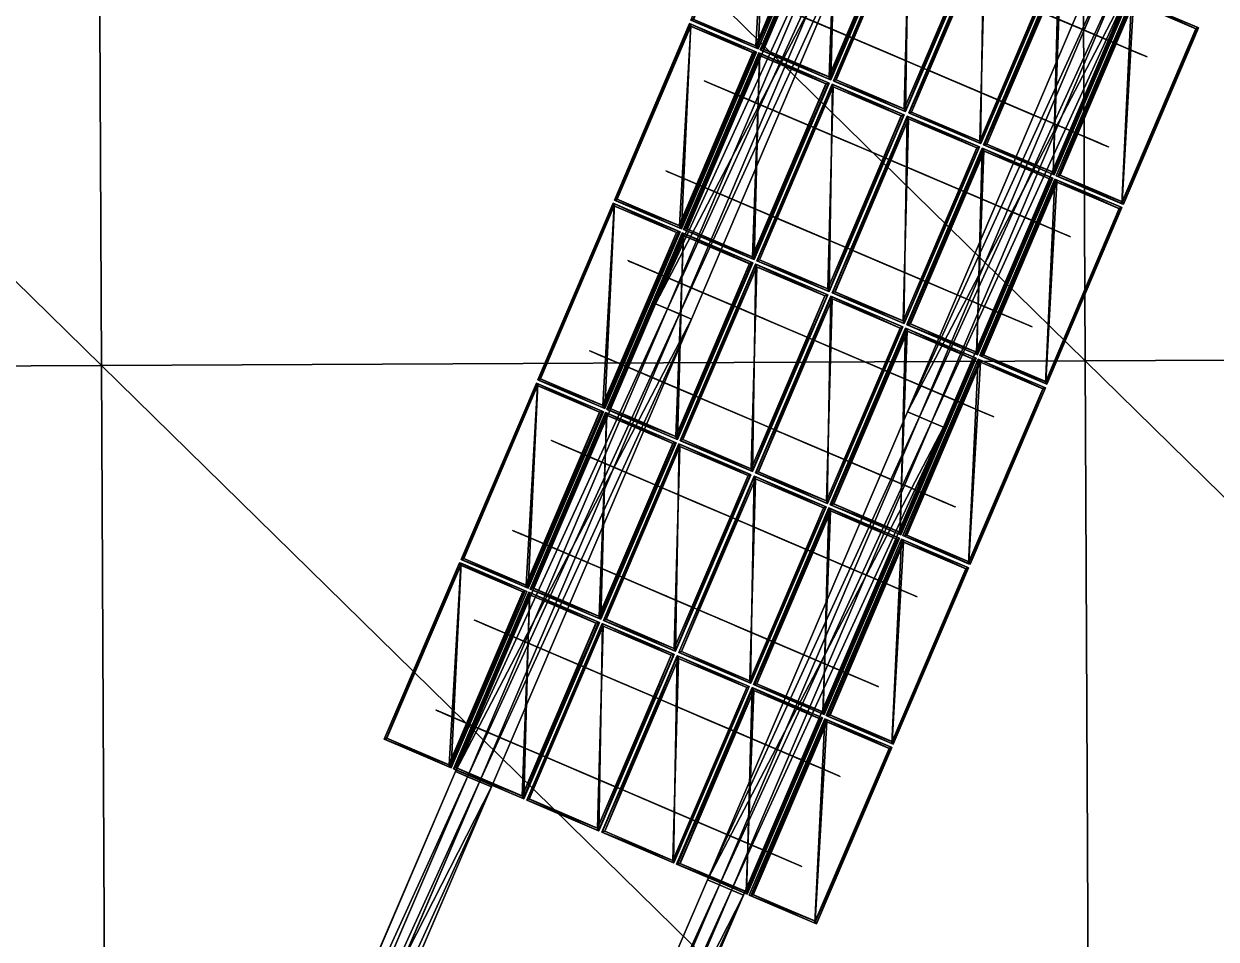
# Model space of a CAD drawing. Extents: x -372 to 678, y -263 to 741.
# Drawn here: x 230.68 to 245.9, y 143.03 to 154.72 of the extents above; entities that cross this region are included whole.
import ezdxf

# ---------------------------------------------------------------- set-up
doc = ezdxf.new("R2010")
doc.units = 0
doc.header["$LTSCALE"] = 0.0254
doc.layers.get('0').update_dxf_attribs({"linetype": 'CONTINUOUS'})
doc.layers.add('LOCATION_SNAPSHOT', color=144, linetype='CONTINUOUS')
doc.layers.add('LOCATION_TERRAIN', color=36, linetype='CONTINUOUS')

# ---------------------------------------------------------------- blocks, each defined once
blk = doc.blocks.new('LOCATION_SNAPSHOT')
at = {"color": 8}
mesh = blk.add_polyface(dxfattribs=at)
corners = [(-369.308, -262.945), (369.306, 262.947), (-371.821, 259.377), (371.824, -259.377)]
mesh.append_faces([[corners[k] for k in face] for face in [(0, 1, 2), (1, 0, 3)]], dxfattribs={"vtx0": -1, "color": 8})
blk = doc.blocks.new('LOCATION_TERRAIN')
at = {"color": 8}
mesh = blk.add_polyface(dxfattribs=at)
corners = [(256.792, 150.475, 9.846), (256.732, 162.912, 9.557), (244.171, 162.851, 10.151)]
mesh.append_faces([[corners[k] for k in face] for face in [(0, 1, 2)]], dxfattribs={"color": 8})
mesh = blk.add_polyface(dxfattribs=at)
corners = [(231.669, 150.354, 10.562), (231.609, 162.791, 9.716), (219.048, 162.73, 9.122)]
mesh.append_faces([[corners[k] for k in face] for face in [(0, 1, 2)]], dxfattribs={"color": 8})
mesh = blk.add_polyface(dxfattribs=at)
corners = [(244.231, 150.415, 10.766), (244.171, 162.851, 10.151), (231.609, 162.791, 9.716)]
mesh.append_faces([[corners[k] for k in face] for face in [(0, 1, 2)]], dxfattribs={"color": 8})
mesh = blk.add_polyface(dxfattribs=at)
corners = [(244.231, 150.415, 10.766), (231.609, 162.791, 9.716), (231.669, 150.354, 10.562)]
mesh.append_faces([[corners[k] for k in face] for face in [(0, 1, 2)]], dxfattribs={"color": 8})
mesh = blk.add_polyface(dxfattribs=at)
corners = [(256.792, 150.475, 9.846), (244.171, 162.851, 10.151), (244.231, 150.415, 10.766)]
mesh.append_faces([[corners[k] for k in face] for face in [(0, 1, 2)]], dxfattribs={"color": 8})
mesh = blk.add_polyface(dxfattribs=at)
corners = [(231.669, 150.354, 10.562), (219.048, 162.73, 9.122), (219.108, 150.294, 10.185)]
mesh.append_faces([[corners[k] for k in face] for face in [(0, 1, 2)]], dxfattribs={"color": 8})
mesh = blk.add_polyface(dxfattribs=at)
corners = [(256.852, 138.039, 9.135), (256.792, 150.475, 9.846), (244.231, 150.415, 10.766)]
mesh.append_faces([[corners[k] for k in face] for face in [(0, 1, 2)]], dxfattribs={"color": 8})
mesh = blk.add_polyface(dxfattribs=at)
corners = [(231.729, 137.918, 9.897), (231.669, 150.354, 10.562), (219.108, 150.294, 10.185)]
mesh.append_faces([[corners[k] for k in face] for face in [(0, 1, 2)]], dxfattribs={"color": 8})
mesh = blk.add_polyface(dxfattribs=at)
corners = [(231.729, 137.918, 9.897), (219.108, 150.294, 10.185), (219.167, 137.858, 9.482)]
mesh.append_faces([[corners[k] for k in face] for face in [(0, 1, 2)]], dxfattribs={"color": 8})
mesh = blk.add_polyface(dxfattribs=at)
corners = [(244.29, 137.979, 10.125), (244.231, 150.415, 10.766), (231.669, 150.354, 10.562)]
mesh.append_faces([[corners[k] for k in face] for face in [(0, 1, 2)]], dxfattribs={"color": 8})
mesh = blk.add_polyface(dxfattribs=at)
corners = [(244.29, 137.979, 10.125), (231.669, 150.354, 10.562), (231.729, 137.918, 9.897)]
mesh.append_faces([[corners[k] for k in face] for face in [(0, 1, 2)]], dxfattribs={"color": 8})
mesh = blk.add_polyface(dxfattribs=at)
corners = [(256.852, 138.039, 9.135), (244.231, 150.415, 10.766), (244.29, 137.979, 10.125)]
mesh.append_faces([[corners[k] for k in face] for face in [(0, 1, 2)]], dxfattribs={"color": 8})
blk = doc.blocks.new('GROUP_55')
at = {"color": 0}
for p, q in [((9.995, -0.26, -0.248), (2.541, 0.118, -0.25)), ((9.995, -0.26, 0.252), (2.541, 0.118, 0.25)), ((9.995, -0.26, 0.252), (2.541, 0.118, 0.25)), ((9.995, -0.26, -0.248), (2.541, 0.118, -0.25)), ((9.986, -0.427, -0.248), (2.533, -0.049, -0.25)), ((9.986, -0.427, -0.248), (2.533, -0.049, -0.25)), ((9.986, -0.427, 0.002), (2.533, -0.049)), ((9.986, -0.427, 0.002), (2.533, -0.049)), ((9.978, -0.593, 0.002), (2.524, -0.215)), ((9.978, -0.593, 0.002), (2.524, -0.215)), ((9.978, -0.593, -0.248), (2.524, -0.215, -0.25)), ((9.978, -0.593, -0.248), (2.524, -0.215, -0.25)), ((9.97, -0.759, 0.252), (9.995, -0.26, 0.252)), ((9.97, -0.759, 0.252), (9.995, -0.26, 0.252)), ((9.995, -0.26, -0.248), (9.986, -0.427, -0.248)), ((9.995, -0.26, -0.248), (9.986, -0.427, -0.248)), ((9.995, -0.26, 0.252), (9.995, -0.26, -0.248)), ((16.484, -0.58, -0.246), (9.995, -0.26, -0.248)), ((16.484, -0.58, 0.254), (9.995, -0.26, 0.252)), ((16.484, -0.58, 0.254), (9.995, -0.26, 0.252)), ((16.484, -0.58, -0.246), (9.995, -0.26, -0.248)), ((9.995, -0.26, 0.252), (9.995, -0.26, -0.248)), ((9.97, -0.759, -0.248), (2.516, -0.381, -0.25)), ((9.97, -0.759, -0.248), (2.516, -0.381, -0.25)), ((9.97, -0.759, 0.252), (2.516, -0.381, 0.25)), ((9.97, -0.759, 0.252), (2.516, -0.381, 0.25)), ((9.986, -0.427, 0.002), (9.978, -0.593, 0.002)), ((9.986, -0.427, 0.002), (9.978, -0.593, 0.002)), ((9.986, -0.427, -0.248), (9.986, -0.427, 0.002)), ((16.475, -0.746, -0.246), (9.986, -0.427, -0.248)), ((16.475, -0.746, -0.246), (9.986, -0.427, -0.248)), ((16.475, -0.746, 0.004), (9.986, -0.427, 0.002)), ((9.986, -0.427, -0.248), (9.986, -0.427, 0.002)), ((16.475, -0.746, 0.004), (9.986, -0.427, 0.002)), ((9.978, -0.593, -0.248), (9.97, -0.759, -0.248)), ((9.978, -0.593, -0.248), (9.97, -0.759, -0.248)), ((9.978, -0.593, 0.002), (9.978, -0.593, -0.248)), ((16.467, -0.913, 0.004), (9.978, -0.593, 0.002)), ((16.467, -0.913, 0.004), (9.978, -0.593, 0.002)), ((16.467, -0.913, -0.246), (9.978, -0.593, -0.248)), ((9.978, -0.593, 0.002), (9.978, -0.593, -0.248)), ((16.467, -0.913, -0.246), (9.978, -0.593, -0.248)), ((16.459, -1.079, 0.254), (16.484, -0.58, 0.254)), ((16.459, -1.079, 0.254), (16.484, -0.58, 0.254)), ((16.484, -0.58, -0.246), (16.475, -0.746, -0.246)), ((16.484, -0.58, -0.246), (16.475, -0.746, -0.246)), ((16.484, -0.58, 0.254), (16.484, -0.58, -0.246)), ((22.843, -0.883, -0.242), (16.484, -0.58, -0.246)), ((22.843, -0.883, 0.258), (16.484, -0.58, 0.254)), ((22.843, -0.883, 0.258), (16.484, -0.58, 0.254)), ((22.843, -0.883, -0.242), (16.484, -0.58, -0.246)), ((16.484, -0.58, 0.254), (16.484, -0.58, -0.246)), ((9.97, -0.759, -0.248), (9.97, -0.759, 0.252)), ((16.459, -1.079, -0.246), (9.97, -0.759, -0.248)), ((16.459, -1.079, -0.246), (9.97, -0.759, -0.248)), ((16.459, -1.079, 0.254), (9.97, -0.759, 0.252)), ((9.97, -0.759, -0.248), (9.97, -0.759, 0.252)), ((16.459, -1.079, 0.254), (9.97, -0.759, 0.252)), ((16.475, -0.746, 0.004), (16.467, -0.913, 0.004)), ((16.475, -0.746, 0.004), (16.467, -0.913, 0.004)), ((16.475, -0.746, -0.246), (16.475, -0.746, 0.004)), ((22.835, -1.05, -0.242), (16.475, -0.746, -0.246)), ((22.835, -1.05, -0.242), (16.475, -0.746, -0.246)), ((22.835, -1.05, 0.008), (16.475, -0.746, 0.004)), ((16.475, -0.746, -0.246), (16.475, -0.746, 0.004)), ((22.835, -1.05, 0.008), (16.475, -0.746, 0.004)), ((16.467, -0.913, -0.246), (16.459, -1.079, -0.246)), ((16.467, -0.913, -0.246), (16.459, -1.079, -0.246)), ((16.467, -0.913, 0.004), (16.467, -0.913, -0.246)), ((22.827, -1.216, 0.008), (16.467, -0.913, 0.004)), ((22.827, -1.216, 0.008), (16.467, -0.913, 0.004)), ((22.827, -1.216, -0.242), (16.467, -0.913, -0.246)), ((16.467, -0.913, 0.004), (16.467, -0.913, -0.246)), ((22.827, -1.216, -0.242), (16.467, -0.913, -0.246)), ((16.459, -1.079, -0.246), (16.459, -1.079, 0.254)), ((22.819, -1.383, -0.242), (16.459, -1.079, -0.246)), ((22.819, -1.383, -0.242), (16.459, -1.079, -0.246)), ((22.819, -1.383, 0.258), (16.459, -1.079, 0.254)), ((16.459, -1.079, -0.246), (16.459, -1.079, 0.254)), ((22.819, -1.383, 0.258), (16.459, -1.079, 0.254))]:
    blk.add_line(p, q, dxfattribs=at)
mesh = blk.add_polyface(dxfattribs=at)
corners = [(9.97, -0.759, 0.252), (2.541, 0.118, 0.25), (2.516, -0.381, 0.25), (9.995, -0.26, 0.252)]
mesh.append_faces([[corners[k] for k in face] for face in [(0, 1, 2), (1, 0, 3)]], dxfattribs={"vtx0": -1, "color": 0})
mesh = blk.add_polyface(dxfattribs=at)
corners = [(2.541, 0.118, -0.25), (9.986, -0.427, -0.248), (2.533, -0.049, -0.25), (9.995, -0.26, -0.248)]
mesh.append_faces([[corners[k] for k in face] for face in [(0, 1, 2), (1, 0, 3)]], dxfattribs={"vtx0": -1, "color": 0})
mesh = blk.add_polyface(dxfattribs=at)
corners = [(2.541, 0.118, 0.25), (9.995, -0.26, -0.248), (2.541, 0.118, -0.25), (9.995, -0.26, 0.252)]
mesh.append_faces([[corners[k] for k in face] for face in [(0, 1, 2), (1, 0, 3)]], dxfattribs={"vtx0": -1, "color": 0})
mesh = blk.add_polyface(dxfattribs=at)
corners = [(2.533, -0.049), (9.978, -0.593, 0.002), (2.524, -0.215), (9.986, -0.427, 0.002)]
mesh.append_faces([[corners[k] for k in face] for face in [(0, 1, 2), (1, 0, 3)]], dxfattribs={"vtx0": -1, "color": 0})
mesh = blk.add_polyface(dxfattribs=at)
corners = [(9.986, -0.427, -0.248), (2.533, -0.049), (2.533, -0.049, -0.25), (9.986, -0.427, 0.002)]
mesh.append_faces([[corners[k] for k in face] for face in [(0, 1, 2), (1, 0, 3)]], dxfattribs={"vtx0": -1, "color": 0})
mesh = blk.add_polyface(dxfattribs=at)
corners = [(2.524, -0.215, -0.25), (9.97, -0.759, -0.248), (2.516, -0.381, -0.25), (9.978, -0.593, -0.248)]
mesh.append_faces([[corners[k] for k in face] for face in [(0, 1, 2), (1, 0, 3)]], dxfattribs={"vtx0": -1, "color": 0})
mesh = blk.add_polyface(dxfattribs=at)
corners = [(2.524, -0.215), (9.978, -0.593, -0.248), (2.524, -0.215, -0.25), (9.978, -0.593, 0.002)]
mesh.append_faces([[corners[k] for k in face] for face in [(0, 1, 2), (1, 0, 3)]], dxfattribs={"vtx0": -1, "color": 0})
mesh = blk.add_polyface(dxfattribs=at)
corners = [(16.459, -1.079, 0.254), (9.995, -0.26, 0.252), (9.97, -0.759, 0.252), (16.484, -0.58, 0.254)]
mesh.append_faces([[corners[k] for k in face] for face in [(0, 1, 2), (1, 0, 3)]], dxfattribs={"vtx0": -1, "color": 0})
mesh = blk.add_polyface(dxfattribs=at)
corners = [(9.995, -0.26, -0.248), (16.475, -0.746, -0.246), (9.986, -0.427, -0.248), (16.484, -0.58, -0.246)]
mesh.append_faces([[corners[k] for k in face] for face in [(0, 1, 2), (1, 0, 3)]], dxfattribs={"vtx0": -1, "color": 0})
mesh = blk.add_polyface(dxfattribs=at)
corners = [(9.995, -0.26, 0.252), (16.484, -0.58, -0.246), (9.995, -0.26, -0.248), (16.484, -0.58, 0.254)]
mesh.append_faces([[corners[k] for k in face] for face in [(0, 1, 2), (1, 0, 3)]], dxfattribs={"vtx0": -1, "color": 0})
mesh = blk.add_polyface(dxfattribs=at)
corners = [(9.97, -0.759, -0.248), (2.516, -0.381, 0.25), (2.516, -0.381, -0.25), (9.97, -0.759, 0.252)]
mesh.append_faces([[corners[k] for k in face] for face in [(0, 1, 2), (1, 0, 3)]], dxfattribs={"vtx0": -1, "color": 0})
mesh = blk.add_polyface(dxfattribs=at)
corners = [(9.986, -0.427, 0.002), (16.467, -0.913, 0.004), (9.978, -0.593, 0.002), (16.475, -0.746, 0.004)]
mesh.append_faces([[corners[k] for k in face] for face in [(0, 1, 2), (1, 0, 3)]], dxfattribs={"vtx0": -1, "color": 0})
mesh = blk.add_polyface(dxfattribs=at)
corners = [(16.475, -0.746, -0.246), (9.986, -0.427, 0.002), (9.986, -0.427, -0.248), (16.475, -0.746, 0.004)]
mesh.append_faces([[corners[k] for k in face] for face in [(0, 1, 2), (1, 0, 3)]], dxfattribs={"vtx0": -1, "color": 0})
mesh = blk.add_polyface(dxfattribs=at)
corners = [(9.978, -0.593, -0.248), (16.459, -1.079, -0.246), (9.97, -0.759, -0.248), (16.467, -0.913, -0.246)]
mesh.append_faces([[corners[k] for k in face] for face in [(0, 1, 2), (1, 0, 3)]], dxfattribs={"vtx0": -1, "color": 0})
mesh = blk.add_polyface(dxfattribs=at)
corners = [(9.978, -0.593, 0.002), (16.467, -0.913, -0.246), (9.978, -0.593, -0.248), (16.467, -0.913, 0.004)]
mesh.append_faces([[corners[k] for k in face] for face in [(0, 1, 2), (1, 0, 3)]], dxfattribs={"vtx0": -1, "color": 0})
mesh = blk.add_polyface(dxfattribs=at)
corners = [(22.819, -1.383, 0.258), (16.484, -0.58, 0.254), (16.459, -1.079, 0.254), (22.843, -0.883, 0.258)]
mesh.append_faces([[corners[k] for k in face] for face in [(0, 1, 2), (1, 0, 3)]], dxfattribs={"vtx0": -1, "color": 0})
mesh = blk.add_polyface(dxfattribs=at)
corners = [(16.484, -0.58, -0.246), (22.835, -1.05, -0.242), (16.475, -0.746, -0.246), (22.843, -0.883, -0.242)]
mesh.append_faces([[corners[k] for k in face] for face in [(0, 1, 2), (1, 0, 3)]], dxfattribs={"vtx0": -1, "color": 0})
mesh = blk.add_polyface(dxfattribs=at)
corners = [(16.484, -0.58, 0.254), (22.843, -0.883, -0.242), (16.484, -0.58, -0.246), (22.843, -0.883, 0.258)]
mesh.append_faces([[corners[k] for k in face] for face in [(0, 1, 2), (1, 0, 3)]], dxfattribs={"vtx0": -1, "color": 0})
mesh = blk.add_polyface(dxfattribs=at)
corners = [(16.459, -1.079, -0.246), (9.97, -0.759, 0.252), (9.97, -0.759, -0.248), (16.459, -1.079, 0.254)]
mesh.append_faces([[corners[k] for k in face] for face in [(0, 1, 2), (1, 0, 3)]], dxfattribs={"vtx0": -1, "color": 0})
mesh = blk.add_polyface(dxfattribs=at)
corners = [(16.475, -0.746, 0.004), (22.827, -1.216, 0.008), (16.467, -0.913, 0.004), (22.835, -1.05, 0.008)]
mesh.append_faces([[corners[k] for k in face] for face in [(0, 1, 2), (1, 0, 3)]], dxfattribs={"vtx0": -1, "color": 0})
mesh = blk.add_polyface(dxfattribs=at)
corners = [(22.835, -1.05, -0.242), (16.475, -0.746, 0.004), (16.475, -0.746, -0.246), (22.835, -1.05, 0.008)]
mesh.append_faces([[corners[k] for k in face] for face in [(0, 1, 2), (1, 0, 3)]], dxfattribs={"vtx0": -1, "color": 0})
mesh = blk.add_polyface(dxfattribs=at)
corners = [(16.467, -0.913, -0.246), (22.819, -1.383, -0.242), (16.459, -1.079, -0.246), (22.827, -1.216, -0.242)]
mesh.append_faces([[corners[k] for k in face] for face in [(0, 1, 2), (1, 0, 3)]], dxfattribs={"vtx0": -1, "color": 0})
mesh = blk.add_polyface(dxfattribs=at)
corners = [(16.467, -0.913, 0.004), (22.827, -1.216, -0.242), (16.467, -0.913, -0.246), (22.827, -1.216, 0.008)]
mesh.append_faces([[corners[k] for k in face] for face in [(0, 1, 2), (1, 0, 3)]], dxfattribs={"vtx0": -1, "color": 0})
mesh = blk.add_polyface(dxfattribs=at)
corners = [(22.819, -1.383, -0.242), (16.459, -1.079, 0.254), (16.459, -1.079, -0.246), (22.819, -1.383, 0.258)]
mesh.append_faces([[corners[k] for k in face] for face in [(0, 1, 2), (1, 0, 3)]], dxfattribs={"vtx0": -1, "color": 0})
blk = doc.blocks.new('GROUP264_1')
at = {"color": 9}
blk.add_blockref('GROUP_55', (0, 0), dxfattribs=at)
blk = doc.blocks.new('GROUP263_1')
at = {"color": 0}
blk.add_blockref('GROUP264_1', (0, 0), dxfattribs=at)
blk = doc.blocks.new('GROUP_56')
at = {"color": 0}
for p, q in [((9.998, -0.26, -0.248), (2.542, 0.118, -0.25)), ((9.998, -0.26, 0.252), (2.542, 0.118, 0.25)), ((9.998, -0.26, 0.252), (2.542, 0.118, 0.25)), ((9.998, -0.26, -0.248), (2.542, 0.118, -0.25)), ((9.989, -0.427, -0.248), (2.534, -0.049, -0.25)), ((9.989, -0.427, -0.248), (2.534, -0.049, -0.25)), ((9.989, -0.427, 0.002), (2.534, -0.049)), ((9.989, -0.427, 0.002), (2.534, -0.049)), ((9.981, -0.593, 0.002), (2.525, -0.215)), ((9.981, -0.593, 0.002), (2.525, -0.215)), ((9.981, -0.593, -0.248), (2.525, -0.215, -0.25)), ((9.981, -0.593, -0.248), (2.525, -0.215, -0.25)), ((9.973, -0.76, 0.252), (9.998, -0.26, 0.252)), ((9.973, -0.76, 0.252), (9.998, -0.26, 0.252)), ((9.998, -0.26, -0.248), (9.989, -0.427, -0.248)), ((9.998, -0.26, -0.248), (9.989, -0.427, -0.248)), ((9.998, -0.26, 0.252), (9.998, -0.26, -0.248)), ((16.488, -0.58, -0.246), (9.998, -0.26, -0.248)), ((16.488, -0.58, 0.254), (9.998, -0.26, 0.252)), ((16.488, -0.58, 0.254), (9.998, -0.26, 0.252)), ((16.488, -0.58, -0.246), (9.998, -0.26, -0.248)), ((9.998, -0.26, 0.252), (9.998, -0.26, -0.248)), ((9.973, -0.76, -0.248), (2.516, -0.381, -0.25)), ((9.973, -0.76, -0.248), (2.516, -0.381, -0.25)), ((9.973, -0.76, 0.252), (2.516, -0.381, 0.25)), ((9.973, -0.76, 0.252), (2.516, -0.381, 0.25)), ((9.989, -0.427, 0.002), (9.981, -0.593, 0.002)), ((9.989, -0.427, 0.002), (9.981, -0.593, 0.002)), ((9.989, -0.427, -0.248), (9.989, -0.427, 0.002)), ((16.48, -0.746, -0.246), (9.989, -0.427, -0.248)), ((16.48, -0.746, -0.246), (9.989, -0.427, -0.248)), ((16.48, -0.746, 0.004), (9.989, -0.427, 0.002)), ((9.989, -0.427, -0.248), (9.989, -0.427, 0.002)), ((16.48, -0.746, 0.004), (9.989, -0.427, 0.002)), ((9.981, -0.593, -0.248), (9.973, -0.76, -0.248)), ((9.981, -0.593, -0.248), (9.973, -0.76, -0.248)), ((9.981, -0.593, 0.002), (9.981, -0.593, -0.248)), ((16.472, -0.913, 0.004), (9.981, -0.593, 0.002)), ((16.472, -0.913, 0.004), (9.981, -0.593, 0.002)), ((16.472, -0.913, -0.246), (9.981, -0.593, -0.248)), ((9.981, -0.593, 0.002), (9.981, -0.593, -0.248)), ((16.472, -0.913, -0.246), (9.981, -0.593, -0.248)), ((16.464, -1.079, 0.254), (16.488, -0.58, 0.254)), ((16.464, -1.079, 0.254), (16.488, -0.58, 0.254)), ((16.488, -0.58, -0.246), (16.48, -0.746, -0.246)), ((16.488, -0.58, -0.246), (16.48, -0.746, -0.246)), ((16.488, -0.58, 0.254), (16.488, -0.58, -0.246)), ((22.849, -0.884, -0.242), (16.488, -0.58, -0.246)), ((22.849, -0.884, 0.258), (16.488, -0.58, 0.254)), ((22.849, -0.884, 0.258), (16.488, -0.58, 0.254)), ((22.849, -0.884, -0.242), (16.488, -0.58, -0.246)), ((16.488, -0.58, 0.254), (16.488, -0.58, -0.246)), ((9.973, -0.76, -0.248), (9.973, -0.76, 0.252)), ((16.464, -1.079, -0.246), (9.973, -0.76, -0.248)), ((16.464, -1.079, -0.246), (9.973, -0.76, -0.248)), ((16.464, -1.079, 0.254), (9.973, -0.76, 0.252)), ((9.973, -0.76, -0.248), (9.973, -0.76, 0.252)), ((16.464, -1.079, 0.254), (9.973, -0.76, 0.252)), ((16.48, -0.746, 0.004), (16.472, -0.913, 0.004)), ((16.48, -0.746, 0.004), (16.472, -0.913, 0.004)), ((16.48, -0.746, -0.246), (16.48, -0.746, 0.004)), ((22.841, -1.05, -0.242), (16.48, -0.746, -0.246)), ((22.841, -1.05, -0.242), (16.48, -0.746, -0.246)), ((22.841, -1.05, 0.008), (16.48, -0.746, 0.004)), ((16.48, -0.746, -0.246), (16.48, -0.746, 0.004)), ((22.841, -1.05, 0.008), (16.48, -0.746, 0.004)), ((16.472, -0.913, -0.246), (16.464, -1.079, -0.246)), ((16.472, -0.913, -0.246), (16.464, -1.079, -0.246)), ((16.472, -0.913, 0.004), (16.472, -0.913, -0.246)), ((22.833, -1.217, 0.008), (16.472, -0.913, 0.004)), ((22.833, -1.217, 0.008), (16.472, -0.913, 0.004)), ((22.833, -1.217, -0.242), (16.472, -0.913, -0.246)), ((16.472, -0.913, 0.004), (16.472, -0.913, -0.246)), ((22.833, -1.217, -0.242), (16.472, -0.913, -0.246)), ((16.464, -1.079, -0.246), (16.464, -1.079, 0.254)), ((22.826, -1.383, -0.242), (16.464, -1.079, -0.246)), ((22.826, -1.383, -0.242), (16.464, -1.079, -0.246)), ((22.826, -1.383, 0.258), (16.464, -1.079, 0.254)), ((16.464, -1.079, -0.246), (16.464, -1.079, 0.254)), ((22.826, -1.383, 0.258), (16.464, -1.079, 0.254))]:
    blk.add_line(p, q, dxfattribs=at)
mesh = blk.add_polyface(dxfattribs=at)
corners = [(9.973, -0.76, 0.252), (2.542, 0.118, 0.25), (2.516, -0.381, 0.25), (9.998, -0.26, 0.252)]
mesh.append_faces([[corners[k] for k in face] for face in [(0, 1, 2), (1, 0, 3)]], dxfattribs={"vtx0": -1, "color": 0})
mesh = blk.add_polyface(dxfattribs=at)
corners = [(2.542, 0.118, -0.25), (9.989, -0.427, -0.248), (2.534, -0.049, -0.25), (9.998, -0.26, -0.248)]
mesh.append_faces([[corners[k] for k in face] for face in [(0, 1, 2), (1, 0, 3)]], dxfattribs={"vtx0": -1, "color": 0})
mesh = blk.add_polyface(dxfattribs=at)
corners = [(2.542, 0.118, 0.25), (9.998, -0.26, -0.248), (2.542, 0.118, -0.25), (9.998, -0.26, 0.252)]
mesh.append_faces([[corners[k] for k in face] for face in [(0, 1, 2), (1, 0, 3)]], dxfattribs={"vtx0": -1, "color": 0})
mesh = blk.add_polyface(dxfattribs=at)
corners = [(2.534, -0.049), (9.981, -0.593, 0.002), (2.525, -0.215), (9.989, -0.427, 0.002)]
mesh.append_faces([[corners[k] for k in face] for face in [(0, 1, 2), (1, 0, 3)]], dxfattribs={"vtx0": -1, "color": 0})
mesh = blk.add_polyface(dxfattribs=at)
corners = [(9.989, -0.427, -0.248), (2.534, -0.049), (2.534, -0.049, -0.25), (9.989, -0.427, 0.002)]
mesh.append_faces([[corners[k] for k in face] for face in [(0, 1, 2), (1, 0, 3)]], dxfattribs={"vtx0": -1, "color": 0})
mesh = blk.add_polyface(dxfattribs=at)
corners = [(2.525, -0.215, -0.25), (9.973, -0.76, -0.248), (2.516, -0.381, -0.25), (9.981, -0.593, -0.248)]
mesh.append_faces([[corners[k] for k in face] for face in [(0, 1, 2), (1, 0, 3)]], dxfattribs={"vtx0": -1, "color": 0})
mesh = blk.add_polyface(dxfattribs=at)
corners = [(2.525, -0.215), (9.981, -0.593, -0.248), (2.525, -0.215, -0.25), (9.981, -0.593, 0.002)]
mesh.append_faces([[corners[k] for k in face] for face in [(0, 1, 2), (1, 0, 3)]], dxfattribs={"vtx0": -1, "color": 0})
mesh = blk.add_polyface(dxfattribs=at)
corners = [(16.464, -1.079, 0.254), (9.998, -0.26, 0.252), (9.973, -0.76, 0.252), (16.488, -0.58, 0.254)]
mesh.append_faces([[corners[k] for k in face] for face in [(0, 1, 2), (1, 0, 3)]], dxfattribs={"vtx0": -1, "color": 0})
mesh = blk.add_polyface(dxfattribs=at)
corners = [(9.998, -0.26, -0.248), (16.48, -0.746, -0.246), (9.989, -0.427, -0.248), (16.488, -0.58, -0.246)]
mesh.append_faces([[corners[k] for k in face] for face in [(0, 1, 2), (1, 0, 3)]], dxfattribs={"vtx0": -1, "color": 0})
mesh = blk.add_polyface(dxfattribs=at)
corners = [(9.998, -0.26, 0.252), (16.488, -0.58, -0.246), (9.998, -0.26, -0.248), (16.488, -0.58, 0.254)]
mesh.append_faces([[corners[k] for k in face] for face in [(0, 1, 2), (1, 0, 3)]], dxfattribs={"vtx0": -1, "color": 0})
mesh = blk.add_polyface(dxfattribs=at)
corners = [(9.973, -0.76, -0.248), (2.516, -0.381, 0.25), (2.516, -0.381, -0.25), (9.973, -0.76, 0.252)]
mesh.append_faces([[corners[k] for k in face] for face in [(0, 1, 2), (1, 0, 3)]], dxfattribs={"vtx0": -1, "color": 0})
mesh = blk.add_polyface(dxfattribs=at)
corners = [(9.989, -0.427, 0.002), (16.472, -0.913, 0.004), (9.981, -0.593, 0.002), (16.48, -0.746, 0.004)]
mesh.append_faces([[corners[k] for k in face] for face in [(0, 1, 2), (1, 0, 3)]], dxfattribs={"vtx0": -1, "color": 0})
mesh = blk.add_polyface(dxfattribs=at)
corners = [(16.48, -0.746, -0.246), (9.989, -0.427, 0.002), (9.989, -0.427, -0.248), (16.48, -0.746, 0.004)]
mesh.append_faces([[corners[k] for k in face] for face in [(0, 1, 2), (1, 0, 3)]], dxfattribs={"vtx0": -1, "color": 0})
mesh = blk.add_polyface(dxfattribs=at)
corners = [(9.981, -0.593, -0.248), (16.464, -1.079, -0.246), (9.973, -0.76, -0.248), (16.472, -0.913, -0.246)]
mesh.append_faces([[corners[k] for k in face] for face in [(0, 1, 2), (1, 0, 3)]], dxfattribs={"vtx0": -1, "color": 0})
mesh = blk.add_polyface(dxfattribs=at)
corners = [(9.981, -0.593, 0.002), (16.472, -0.913, -0.246), (9.981, -0.593, -0.248), (16.472, -0.913, 0.004)]
mesh.append_faces([[corners[k] for k in face] for face in [(0, 1, 2), (1, 0, 3)]], dxfattribs={"vtx0": -1, "color": 0})
mesh = blk.add_polyface(dxfattribs=at)
corners = [(22.826, -1.383, 0.258), (16.488, -0.58, 0.254), (16.464, -1.079, 0.254), (22.849, -0.884, 0.258)]
mesh.append_faces([[corners[k] for k in face] for face in [(0, 1, 2), (1, 0, 3)]], dxfattribs={"vtx0": -1, "color": 0})
mesh = blk.add_polyface(dxfattribs=at)
corners = [(16.488, -0.58, -0.246), (22.841, -1.05, -0.242), (16.48, -0.746, -0.246), (22.849, -0.884, -0.242)]
mesh.append_faces([[corners[k] for k in face] for face in [(0, 1, 2), (1, 0, 3)]], dxfattribs={"vtx0": -1, "color": 0})
mesh = blk.add_polyface(dxfattribs=at)
corners = [(16.488, -0.58, 0.254), (22.849, -0.884, -0.242), (16.488, -0.58, -0.246), (22.849, -0.884, 0.258)]
mesh.append_faces([[corners[k] for k in face] for face in [(0, 1, 2), (1, 0, 3)]], dxfattribs={"vtx0": -1, "color": 0})
mesh = blk.add_polyface(dxfattribs=at)
corners = [(16.464, -1.079, -0.246), (9.973, -0.76, 0.252), (9.973, -0.76, -0.248), (16.464, -1.079, 0.254)]
mesh.append_faces([[corners[k] for k in face] for face in [(0, 1, 2), (1, 0, 3)]], dxfattribs={"vtx0": -1, "color": 0})
mesh = blk.add_polyface(dxfattribs=at)
corners = [(16.48, -0.746, 0.004), (22.833, -1.217, 0.008), (16.472, -0.913, 0.004), (22.841, -1.05, 0.008)]
mesh.append_faces([[corners[k] for k in face] for face in [(0, 1, 2), (1, 0, 3)]], dxfattribs={"vtx0": -1, "color": 0})
mesh = blk.add_polyface(dxfattribs=at)
corners = [(22.841, -1.05, -0.242), (16.48, -0.746, 0.004), (16.48, -0.746, -0.246), (22.841, -1.05, 0.008)]
mesh.append_faces([[corners[k] for k in face] for face in [(0, 1, 2), (1, 0, 3)]], dxfattribs={"vtx0": -1, "color": 0})
mesh = blk.add_polyface(dxfattribs=at)
corners = [(16.472, -0.913, -0.246), (22.826, -1.383, -0.242), (16.464, -1.079, -0.246), (22.833, -1.217, -0.242)]
mesh.append_faces([[corners[k] for k in face] for face in [(0, 1, 2), (1, 0, 3)]], dxfattribs={"vtx0": -1, "color": 0})
mesh = blk.add_polyface(dxfattribs=at)
corners = [(16.472, -0.913, 0.004), (22.833, -1.217, -0.242), (16.472, -0.913, -0.246), (22.833, -1.217, 0.008)]
mesh.append_faces([[corners[k] for k in face] for face in [(0, 1, 2), (1, 0, 3)]], dxfattribs={"vtx0": -1, "color": 0})
mesh = blk.add_polyface(dxfattribs=at)
corners = [(22.826, -1.383, -0.242), (16.464, -1.079, 0.254), (16.464, -1.079, -0.246), (22.826, -1.383, 0.258)]
mesh.append_faces([[corners[k] for k in face] for face in [(0, 1, 2), (1, 0, 3)]], dxfattribs={"vtx0": -1, "color": 0})
blk = doc.blocks.new('GROUP265_1')
at = {"color": 9}
blk.add_blockref('GROUP_56', (0, 0), dxfattribs=at)
blk = doc.blocks.new('GROUP264_2')
at = {"color": 0}
blk.add_blockref('GROUP265_1', (0, 0), dxfattribs=at)
blk = doc.blocks.new('SOLAR_PANEL_1')
at = {"color": 0}
for p, q in [((0, 0.025), (0, 2.475)), ((0, 2.475), (1, 2.475)), ((0, 2.475), (1, 2.475)), ((0, 2.475), (0, 2.475, 0.05)), ((0, 2.475, 0.05), (1, 2.475, 0.05)), ((0, 0.025), (0, 2.475)), ((0, 0.025, 0.05), (0, 2.475, 0.05)), ((0, 2.475), (0, 2.475, 0.05)), ((0, 2.475, 0.05), (1, 2.475, 0.05)), ((0, 0.025, 0.05), (0, 2.475, 0.05)), ((0.975, 2.45, 0.05), (0.025, 2.45, 0.05)), ((0.025, 2.45, 0.05), (0.025, 0.05, 0.05)), ((0.975, 2.45, 0.05), (0.025, 2.45, 0.05)), ((0.025, 2.45, 0.05), (0.025, 2.45, 0.04)), ((0.975, 2.45, 0.04), (0.025, 2.45, 0.04)), ((0.025, 2.45, 0.05), (0.025, 0.05, 0.05)), ((0.025, 2.45, 0.04), (0.025, 0.05, 0.04)), ((0.025, 2.45, 0.05), (0.025, 2.45, 0.04)), ((0.025, 2.45, 0.04), (0.025, 0.05, 0.04)), ((0.975, 2.45, 0.04), (0.025, 2.45, 0.04)), ((0.975, 0.05, 0.05), (0.975, 2.45, 0.05)), ((0.975, 2.45, 0.05), (0.975, 2.45, 0.04)), ((0.975, 0.05, 0.05), (0.975, 2.45, 0.05)), ((0.975, 2.45, 0.05), (0.975, 2.45, 0.04)), ((0.975, 0.05, 0.04), (0.975, 2.45, 0.04)), ((0.975, 0.05, 0.04), (0.975, 2.45, 0.04)), ((1, 2.475), (1, 0.025)), ((1, 2.475), (1, 0.025)), ((1, 2.475), (1, 2.475, 0.05)), ((1, 2.475, 0.05), (1, 0.025, 0.05)), ((1, 2.475), (1, 2.475, 0.05)), ((1, 2.475, 0.05), (1, 0.025, 0.05)), ((1, 0.025), (0, 0.025)), ((0, 0.025), (0, 0.025, 0.05)), ((1, 0.025), (0, 0.025)), ((1, 0.025, 0.05), (0, 0.025, 0.05)), ((0, 0.025), (0, 0.025, 0.05)), ((1, 0.025, 0.05), (0, 0.025, 0.05)), ((0.025, 0.05, 0.05), (0.975, 0.05, 0.05)), ((0.025, 0.05, 0.05), (0.025, 0.05, 0.04)), ((0.025, 0.05, 0.05), (0.975, 0.05, 0.05)), ((0.025, 0.05, 0.04), (0.975, 0.05, 0.04)), ((0.025, 0.05, 0.05), (0.025, 0.05, 0.04)), ((0.025, 0.05, 0.04), (0.975, 0.05, 0.04)), ((0.975, 0.05, 0.05), (0.975, 0.05, 0.04)), ((0.975, 0.05, 0.05), (0.975, 0.05, 0.04)), ((1, 0.025), (1, 0.025, 0.05)), ((1, 0.025), (1, 0.025, 0.05))]:
    blk.add_line(p, q, dxfattribs=at)
mesh = blk.add_polyface(dxfattribs=at)
corners = [(0, 2.475), (1, 0.025), (0, 0.025), (1, 2.475)]
mesh.append_faces([[corners[k] for k in face] for face in [(0, 1, 2), (1, 0, 3)]], dxfattribs={"vtx0": -1, "color": 0})
mesh = blk.add_polyface(dxfattribs=at)
corners = [(0, 2.475, 0.05), (1, 2.475), (0, 2.475), (1, 2.475, 0.05)]
mesh.append_faces([[corners[k] for k in face] for face in [(0, 1, 2), (1, 0, 3)]], dxfattribs={"vtx0": -1, "color": 0})
mesh = blk.add_polyface(dxfattribs=at)
corners = [(0, 2.475, 0.05), (0, 0.025), (0, 0.025, 0.05), (0, 2.475)]
mesh.append_faces([[corners[k] for k in face] for face in [(0, 1, 2), (1, 0, 3)]], dxfattribs={"vtx0": -1, "color": 0})
mesh = blk.add_polyface(dxfattribs=at)
corners = [(0, 0.025, 0.05), (0.025, 0.05, 0.05), (0, 2.475, 0.05), (1, 0.025, 0.05), (0.975, 0.05, 0.05), (0.975, 2.45, 0.05), (0.025, 2.45, 0.05), (1, 2.475, 0.05)]
mesh.append_faces([[corners[k] for k in face] for face in [(0, 1, 2), (1, 3, 4), (4, 3, 5), (2, 6, 7), (6, 2, 1), (7, 5, 3)]], dxfattribs={"vtx0": -1, "vtx1": -1, "color": 0})
mesh.append_faces([[corners[k] for k in face] for face in [(1, 0, 3), (7, 6, 5)]], dxfattribs={"vtx0": -1, "vtx2": -1, "color": 0})
mesh = blk.add_polyface(dxfattribs=at)
corners = [(0.975, 2.45, 0.05), (0.025, 2.45, 0.04), (0.975, 2.45, 0.04), (0.025, 2.45, 0.05)]
mesh.append_faces([[corners[k] for k in face] for face in [(0, 1, 2), (1, 0, 3)]], dxfattribs={"vtx0": -1, "color": 0})
mesh = blk.add_polyface(dxfattribs=at)
corners = [(0.025, 2.45, 0.04), (0.025, 0.05, 0.05), (0.025, 0.05, 0.04), (0.025, 2.45, 0.05)]
mesh.append_faces([[corners[k] for k in face] for face in [(0, 1, 2), (1, 0, 3)]], dxfattribs={"vtx0": -1, "color": 0})
at = {"color": 153}
mesh = blk.add_polyface(dxfattribs=at)
corners = [(0.975, 0.05, 0.04), (0.025, 2.45, 0.04), (0.025, 0.05, 0.04), (0.975, 2.45, 0.04)]
mesh.append_faces([[corners[k] for k in face] for face in [(0, 1, 2), (1, 0, 3)]], dxfattribs={"vtx0": -1, "color": 153})
at = {"color": 0}
mesh = blk.add_polyface(dxfattribs=at)
corners = [(0.975, 2.45, 0.05), (0.975, 0.05, 0.04), (0.975, 0.05, 0.05), (0.975, 2.45, 0.04)]
mesh.append_faces([[corners[k] for k in face] for face in [(0, 1, 2), (1, 0, 3)]], dxfattribs={"vtx0": -1, "color": 0})
mesh = blk.add_polyface(dxfattribs=at)
corners = [(1, 2.475), (1, 0.025, 0.05), (1, 0.025), (1, 2.475, 0.05)]
mesh.append_faces([[corners[k] for k in face] for face in [(0, 1, 2), (1, 0, 3)]], dxfattribs={"vtx0": -1, "color": 0})
mesh = blk.add_polyface(dxfattribs=at)
corners = [(1, 0.025), (0, 0.025, 0.05), (0, 0.025), (1, 0.025, 0.05)]
mesh.append_faces([[corners[k] for k in face] for face in [(0, 1, 2), (1, 0, 3)]], dxfattribs={"vtx0": -1, "color": 0})
mesh = blk.add_polyface(dxfattribs=at)
corners = [(0.025, 0.05, 0.04), (0.975, 0.05, 0.05), (0.975, 0.05, 0.04), (0.025, 0.05, 0.05)]
mesh.append_faces([[corners[k] for k in face] for face in [(0, 1, 2), (1, 0, 3)]], dxfattribs={"vtx0": -1, "color": 0})
blk = doc.blocks.new('SOLAR_PANEL_STRUCTURE')
at = {"color": 0}
for p, q in [((5.014, 0, -0.009), (2.98, 0, -0.009)), ((2.98, 0, 0.031), (3.456, 0, 0.031)), ((3.456, 0, 0.031), (2.98, 0, 0.716)), ((3.021, 0, 0.728), (3.496, 0, 0.045)), ((3.496, 0, 0.045), (3.971, 0, 0.647)), ((4.009, 0, 0.631), (3.536, 0, 0.031)), ((3.536, 0, 0.031), (4.457, 0, 0.031)), ((4.457, 0, 0.031), (4.009, 0, 0.631)), ((4.059, 0, 0.63), (4.501, 0, 0.039)), ((4.501, 0, 0.039), (4.964, 0, 0.396)), ((4.555, 0, 0.031), (4.989, 0, 0.031)), ((4.989, 0, 0.365), (4.555, 0, 0.031)), ((4.989, 0, 0.031), (4.989, 0, 0.365)), ((5.417, 0, 0.2), (5.014, 0, -0.009)), ((5.029, 0, 0.374), (5.029, 0, 0.044)), ((5.029, 0, 0.044), (5.37, 0, 0.221)), ((5.496, 0, 0.165), (5.513, 0, 0.201))]:
    blk.add_line(p, q, dxfattribs=at)
at = {"color": 0, "extrusion": (4.81162e-16, 1, -7.04887e-16)}
blk.add_arc((-2.98, -5.374), 6.145, 90, 114.4293, dxfattribs=at)
at = {"color": 0}
mesh = blk.add_polyface(dxfattribs=at)
corners = [(4.457, 0, 0.031), (4.555, 0, 0.031), (3.536, 0, 0.031), (4.501, 0, 0.039), (4.989, 0, 0.365), (4.964, 0, 0.396), (5.029, 0, 0.374), (4.009, 0, 0.631), (4.059, 0, 0.63), (3.496, 0, 0.045), (3.971, 0, 0.647), (3.456, 0, 0.031), (2.98, 0, 0.716), (3.021, 0, 0.728), (2.98, 0, 0.771), (5.014, 0, -0.009), (5.029, 0, 0.044), (5.417, 0, 0.2), (4.989, 0, 0.031), (2.98, 0, -0.009), (5.37, 0, 0.221), (5.513, 0, 0.201), (5.016, 0, 0.424), (4.013, 0, 0.684), (5.496, 0, 0.165), (2.98, 0, 0.031)]
mesh.append_faces([[corners[k] for k in face] for face in [(0, 1, 2), (1, 3, 4), (7, 3, 0), (3, 7, 8), (9, 12, 13), (15, 16, 17), (18, 2, 1), (21, 20, 22), (22, 8, 23), (23, 13, 14), (4, 16, 18), (16, 4, 6)]], dxfattribs={"vtx0": -1, "vtx1": -1, "color": 0})
mesh.append_faces([[corners[k] for k in face] for face in [(1, 0, 3), (4, 5, 6), (11, 9, 2), (16, 15, 18), (18, 19, 11), (18, 11, 2), (17, 20, 21), (22, 6, 5), (23, 8, 7), (23, 7, 10)]], dxfattribs={"vtx0": -1, "vtx1": -1, "vtx2": -1, "color": 0})
mesh.append_faces([[corners[k] for k in face] for face in [(4, 3, 5), (9, 7, 2), (7, 9, 10), (9, 11, 12), (13, 12, 14), (18, 15, 19), (17, 16, 20), (22, 20, 6), (22, 5, 8), (23, 10, 13)]], dxfattribs={"vtx0": -1, "vtx2": -1, "color": 0})
mesh.append_faces([[corners[k] for k in face] for face in [(25, 11, 19)]], dxfattribs={"vtx1": -1, "color": 0})
mesh.append_faces([[corners[k] for k in face] for face in [(21, 24, 17)]], dxfattribs={"vtx2": -1, "color": 0})
blk = doc.blocks.new('GROUP0_4')
at = {"color": 0, "extrusion": (-0.411361, -5.15876e-17, 0.911472), "rotation": 90.00000000000011}
blk.add_blockref('SOLAR_PANEL_1', (1.25, -4.205, 2.182), dxfattribs=at)
at = {"color": 0, "extrusion": (-0.251634, -1.95439e-17, 0.967823), "rotation": 90.00000000000001}
blk.add_blockref('SOLAR_PANEL_1', (1.25, -3.484, 1.613), dxfattribs=at)
at = {"color": 0, "extrusion": (-0.084688, 3.20437e-17, 0.996408), "rotation": 90.00000000000004}
blk.add_blockref('SOLAR_PANEL_1', (1.25, -2.678, 1.175), dxfattribs=at)
at = {"color": 0, "extrusion": (0.084688, -2.46519e-32, 0.996408), "rotation": 270.0000000000001}
blk.add_blockref('SOLAR_PANEL_1', (-1.25, 1.809, 0.878), dxfattribs=at)
at = {"color": 0, "extrusion": (0.251634, -1.95439e-17, 0.967823), "rotation": 270}
blk.add_blockref('SOLAR_PANEL_1', (-1.25, 0.903, 0.733), dxfattribs=at)
at = {"color": 0, "extrusion": (0.411361, -1.95439e-17, 0.911472), "rotation": 270}
blk.add_blockref('SOLAR_PANEL_1', (-1.25, -0.015, 0.742), dxfattribs=at)
at = {"color": 9, "rotation": 180}
for p in [(1.23, 0.625, 0.259), (1.23, -0.625, 0.259)]:
    blk.add_blockref('SOLAR_PANEL_STRUCTURE', p, dxfattribs=at)
at = {"color": 9}
for p in [(-4.73, 0.625, 0.259), (-4.73, -0.625, 0.259)]:
    blk.add_blockref('SOLAR_PANEL_STRUCTURE', p, dxfattribs=at)
blk = doc.blocks.new('GROUP265_2')
at = {"color": 0}
for p, rotation in [((240.826, 155.4, 17.827), 156.957134736995), ((239.849, 153.104, 17.825), 156.9456149617399), ((238.872, 150.808, 17.824), 156.8875722057962), ((237.892, 148.513, 17.823), 156.8642723272484), ((236.911, 146.219, 17.822), 156.8642723272484)]:
    blk.add_blockref('GROUP0_4', p, dxfattribs=dict(at, rotation=rotation))

msp = doc.modelspace()

# ---------------------------------------------------------------- block references
at = {"color": 0}
for name, p, rotation in [('GROUP263_1', (232.477, 135.887, 17.82), 69.68402965407222), ('GROUP264_2', (235.692, 134.503, 17.82), 69.68348705942535)]:
    msp.add_blockref(name, p, dxfattribs=dict(at, rotation=rotation))
msp.add_blockref('GROUP265_2', (0, 0), dxfattribs=at)
at = {"layer": 'LOCATION_SNAPSHOT', "color": 0}
msp.add_blockref('LOCATION_SNAPSHOT', (0, 0), dxfattribs=at)
at = {"layer": 'LOCATION_TERRAIN', "color": 0}
msp.add_blockref('LOCATION_TERRAIN', (0, 0), dxfattribs=at)

doc.saveas('drawing.dxf')
